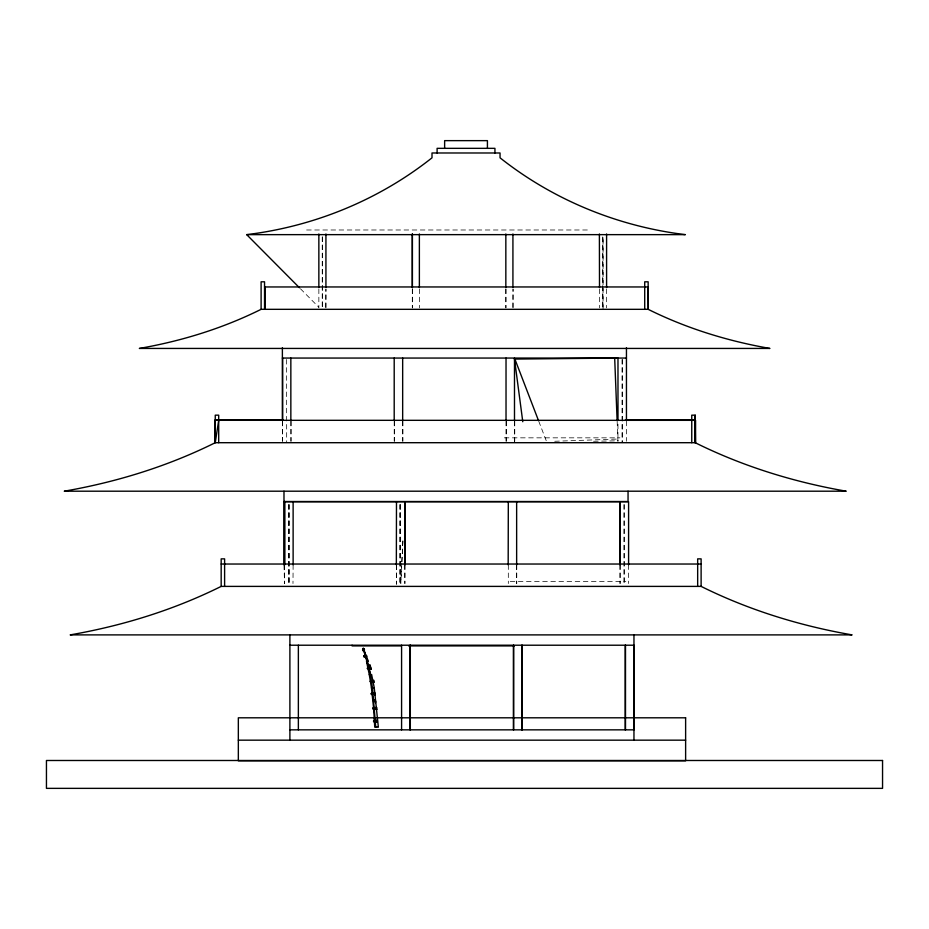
<?xml version="1.0" encoding="UTF-8"?>
<svg xmlns="http://www.w3.org/2000/svg" width="929" height="929" viewBox="0 0 929 929"><rect width="100%" height="100%" fill="white"/><g stroke="black" fill="none" stroke-linecap="round" stroke-linejoin="round"><path stroke-width="0.7" stroke-dasharray="4.64 3.48" d="M401.851 561.79L402.977 538.634M401.885 561.824L402.989 540.132M554.741 441.275L617.982 439.034M593.55 441.263L617.982 440.822M306.616 229.986L589.044 229.986M504.296 437.838L619.91 437.838M510.218 581.531L625.821 581.531M300.473 288.78L318.74 307.162M538.739 421.209L546.484 441.356M617.146 421.185L617.936 441.263L617.982 421.185M628.596 564.867L628.596 583.517M626.448 421.185L626.448 441.263M624.3 504.621L624.369 583.517M623.893 504.621L623.893 583.517M622.221 359.488L622.221 442.703M622.151 359.488L622.151 442.703M620.131 564.867L620.131 583.517M619.991 564.867L619.991 583.517M606.591 289.047L606.591 307.871M602.642 236.895L602.642 309.322M599.391 289.047L599.507 307.871M516.768 564.867L516.768 583.517M516.64 564.867L516.64 583.517M514.759 421.185L514.759 441.263M514.631 421.185L514.631 441.263M514.492 421.185L514.492 441.263M508.314 564.867L508.314 583.517M506.305 421.185L506.305 441.263M505.957 289.047L505.957 307.871M506.026 421.185L506.026 441.263M505.84 289.047L505.84 307.871M419.49 289.047L419.374 307.871M412.418 289.047L412.406 307.871M412.29 289.047L412.29 307.871M404.951 564.867L404.951 583.517M404.812 564.867L404.812 583.517M402.942 421.185L402.942 441.263M402.663 421.185L402.663 441.263M400.643 504.621L400.643 583.517M400.538 504.621L400.538 583.517M399.458 504.621L399.458 583.517M396.497 564.867L396.497 583.517M396.346 564.867L396.346 584.643M394.477 421.185L394.477 441.263M394.198 421.185L394.198 441.263M322.444 236.895L322.468 309.322M322.224 236.895L322.224 309.322M318.856 289.047L318.856 307.871M293.123 564.867L292.983 583.517M291.114 421.185L291.114 441.263M290.847 421.185L290.847 441.263M289.174 504.621L289.174 583.517M288.965 504.621L288.965 583.517M288.489 504.621L288.489 583.517M286.596 359.488L286.678 442.703M284.657 564.867L284.657 583.517M284.518 564.855L284.518 583.575L283.984 564.855M282.648 421.185L282.648 441.263M282.381 421.185L282.381 441.263M401.781 563.241L400.794 583.493L401.816 563.264M603.049 309.322L603.049 236.895L602.991 309.322M513.04 307.871L513.04 289.047L512.924 307.871M325.928 307.871L325.928 289.047L325.812 307.871"/><path stroke-width="1.39" d="M695.194 415.17L695.194 442.703C742.77 466.335 793.912 482.105 846.191 491.197L64.264 491.197C116.543 482.105 167.684 466.335 215.249 442.703L695.194 442.703L695.194 415.17L691.757 415.17L691.757 442.703M695.02 442.703L695.194 420.338L215.249 420.314M370.021 665.861L370.462 666.871L369.87 664.816L369.591 667.394M375.095 700.663C374.875 698.968 374.666 702.939 375.246 699.432L375.525 703.009M218.698 420.314L215.249 442.703L215.249 415.17L218.698 415.17L218.698 442.703M375.525 702.15L375.397 700.675L375.362 702.034M372.819 693.197L372.935 692.535L372.657 693.185M372.32 693.011L371.008 693.777L372.32 694.555M374.004 707.666L372.692 708.432L374.004 709.199M374.747 720.335L373.423 721.101L374.747 721.879M369.951 667.394L369.405 668.334L371.043 669.286L371.043 667.394L369.951 667.394L371.043 669.286M372.843 680.4L372.297 681.352L373.934 682.304L373.934 680.4L372.843 680.4L373.934 682.304M373.83 692.837L373.284 693.777L374.921 694.729L374.921 692.837L373.83 692.837L374.921 694.729M375.513 709.384L376.605 707.48L375.513 707.48L375.513 709.384L376.605 709.384L376.605 707.48M376.245 722.054L377.337 720.161L376.245 720.161L376.245 722.054L377.337 722.054L377.337 720.161M363.309 649.348L362.565 649.243L363.309 649.348L362.612 650.37L363.193 648.303L364.493 650.892M261.107 309.322C222.739 328.39 181.492 341.106 139.338 348.433L769.92 348.433C727.767 341.106 686.519 328.39 648.152 309.322L261.107 309.322L261.107 281.801L264.544 281.801L264.544 309.322M221.172 586.396C173.595 610.028 122.454 625.798 70.174 634.89L852.102 634.89C799.823 625.798 748.681 610.028 701.116 586.396L221.172 586.396L221.172 558.863L224.609 558.863L224.609 586.396M363.355 648.488L367.512 661.309L368.314 661.158L363.158 648.488L370.253 673.13M246.696 234.642C314.083 226.421 378.742 200.025 432.008 157.814L432.008 152.983L500.046 152.983L500.046 157.814C553.301 200.025 617.959 226.421 685.347 234.642L246.696 234.642L299.452 287.758M366.502 661.309L369.289 674.64L370.59 674.454M367.512 661.309L370.299 674.64L371.588 674.454L374.224 687.634L378.347 727.093M369.289 674.64L371.461 687.843L372.784 687.692M370.299 674.64L372.471 687.843L374.224 687.634M371.461 687.843L373.737 709.338L376.93 709.187M264.544 286.956L648.152 286.956L648.326 309.322M282.381 358.06L626.448 358.06M215.249 419.815L283.368 419.815M625.403 419.815L695.194 419.815M283.984 501.521L628.05 501.521L628.05 491.197M221.172 564.031L701.116 564.031M289.894 645.214L633.961 645.214M401.351 645.899L352.091 645.899L352.091 645.214M408.597 645.899L514.352 645.899M368.453 667.568L367.129 668.334L368.453 669.101M371.345 680.585L370.021 681.352L371.345 682.118M375.386 727.093L377.697 727.093M289.894 729.846L633.961 729.846M238.335 740.169L685.625 740.169M538.228 419.862L514.492 358.06L514.492 419.745M363.402 648.442L367.315 661.158M522.783 421.731L514.492 359.07L617.982 358.06L617.982 420.233M372.471 687.843L375.734 727.093M373.737 709.338L374.735 727.093M614.684 358.06L617.088 419.745M695.194 420.338L695.426 442.703M701.116 586.396L701.116 558.863L697.667 558.863L697.667 586.396M695.566 420.338L695.566 442.703M648.152 309.322L648.152 281.801L644.714 281.801L644.714 309.322M633.961 634.89L633.961 740.169M633.694 645.214L633.694 729.846M628.596 564.867L628.596 501.753L284.657 501.753L284.657 564.867M626.448 347.736L626.448 419.745M625.496 645.214L625.496 729.846M625.229 645.214L625.229 729.846M620.131 501.753L620.131 564.867M619.991 501.753L619.991 564.867M606.591 233.992L606.591 287.595M599.391 233.992L599.507 287.595M522.144 645.214L522.144 729.846M521.866 645.214L521.866 729.846M516.64 501.753L516.64 564.867M513.679 645.214L513.679 729.846M513.4 645.214L513.4 729.846M512.924 233.992L512.924 287.595M508.314 501.753L508.175 564.867M506.026 358.06L506.026 419.745M505.84 233.992L505.84 287.595M494.936 152.983L494.936 148.338L437.106 148.338L437.106 152.983M487.423 148.338L487.423 140.639L444.631 140.639L444.631 148.338M419.374 233.992L419.374 287.595M412.406 233.992L412.406 287.595M412.29 233.992L412.29 287.595M410.316 645.214L410.316 729.846M410.037 645.214L410.037 729.846M404.951 501.753L404.951 564.867M404.812 501.753L404.812 564.867M402.663 358.06L402.663 419.745M401.583 645.214L401.583 729.846M396.486 501.753L396.346 564.867M394.198 358.06L394.198 419.745M373.864 720.335L373.864 721.879M373.133 707.666L373.133 709.199M371.449 693.011L371.449 694.555M325.928 233.992L325.928 287.595M318.856 233.992L318.856 287.595M298.36 645.214L298.36 729.846M293.123 501.753L293.123 564.867M290.847 358.06L290.847 419.745M289.894 634.89L289.894 740.169M284.518 501.521L284.518 564.867M283.984 491.197L283.984 564.855M282.648 358.06L282.648 419.745M282.381 347.736L282.381 419.745M265.218 286.956L265.218 309.322M214.982 420.338L214.982 442.703M369.812 665.361L370.172 667.405L369.812 665.361M375.293 700.536L375.235 701.383L375.293 700.536M364.377 649.127L364.284 650.439L363.297 650.892L364.284 650.439L364.377 649.127M363.808 655.653L363.808 656.826L366.479 656.966L366.897 656.234L366.479 655.514L363.808 655.653L364.482 656.826L364.818 656.234L363.808 655.653M365.643 655.514L365.643 656.966L366.479 656.966L365.643 655.514M363.831 650.091L363.936 648.837L363.831 650.091M363.402 649.708L363.402 649.708M685.625 717.803L238.335 717.803L238.335 760.816L685.625 760.816L685.625 717.803M882.55 760.491L46.45 760.491L46.45 788.361L882.55 788.361L882.55 760.491M363.82 649.615L363.738 648.848L363.82 649.615"/></g></svg>
